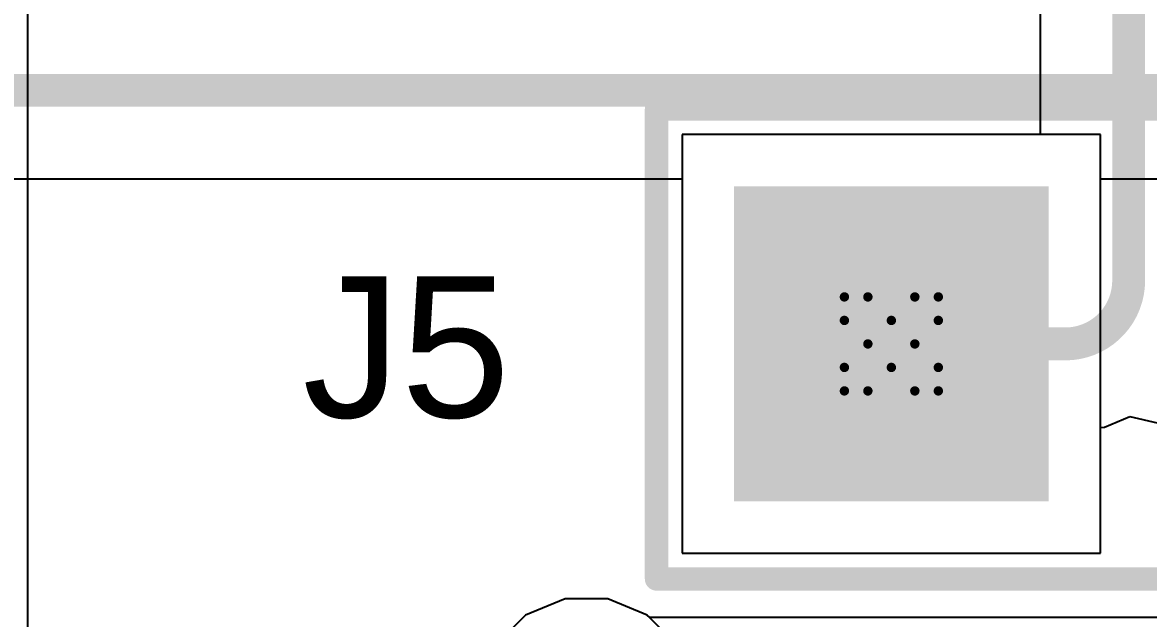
# Model space of a CAD drawing. Header units: inches. Extents: x -12 to 5357, y -8 to 5291.
# Drawn here: x 20.32 to 26.41, y 20.3 to 23.52 of the extents above; entities that cross this region are included whole.
import ezdxf

# ---------------------------------------------------------------- set-up
doc = ezdxf.new("R2010")
doc.units = ezdxf.units.IN
for name, color, linetype in [('Bottom Layer', 5, 'Continuous'), ('Bottom Solder', 6, 'Continuous'), ('Drill Drawing', 1, 'Continuous'), ('Ground', 16, 'Continuous'), ('Multi-Layer', 9, 'Continuous'), ('Pad Holes', 156, 'Continuous'), ('Power', 76, 'Continuous'), ('Top Layer', 1, 'Continuous'), ('Top Overlay', 2, 'Continuous'), ('Top Solder', 216, 'Continuous')]:
    doc.layers.add(name, color=color, linetype=linetype)
doc.styles.add('Arial', font='', dxfattribs={"height": 0.2})
doc.styles.get('Arial').set_extended_font_data('Arial')

# ---------------------------------------------------------------- blocks, each defined once
blk = doc.blocks.new('HDR1X3__70')
at = {"layer": 'Bottom Layer'}
blk.add_hatch(color=5, dxfattribs=at).paths.add_polyline_path([(-0.75, 0.75), (0.75, 0.75), (0.75, -0.75), (-0.75, -0.75)])
at = {"layer": 'Bottom Solder'}
blk.add_hatch(color=6, dxfattribs=at).paths.add_polyline_path([(-0.8516, 0.8516), (0.8516, 0.8516), (0.8516, -0.8516), (-0.8516, -0.8516)])
at = {"layer": 'Ground'}
blk.add_hatch(color=16, dxfattribs=at).paths.add_polyline_path([(-0.75, 0.75), (0.75, 0.75), (0.75, -0.75), (-0.75, -0.75)])
at = {"layer": 'Multi-Layer'}
blk.add_hatch(color=9, dxfattribs=at).paths.add_polyline_path([(-0.75, 0.75), (0.75, 0.75), (0.75, -0.75), (-0.75, -0.75)])
at = {"layer": 'Pad Holes'}
h = blk.add_hatch(color=7, dxfattribs=at)
edge = h.paths.add_edge_path()
edge.add_arc((0, 0), 0.45, 0, 360)
at = {"layer": 'Power'}
blk.add_hatch(color=76, dxfattribs=at).paths.add_polyline_path([(-0.75, 0.75), (0.75, 0.75), (0.75, -0.75), (-0.75, -0.75)])
at = {"layer": 'Top Layer'}
blk.add_hatch(color=1, dxfattribs=at).paths.add_polyline_path([(-0.75, 0.75), (0.75, 0.75), (0.75, -0.75), (-0.75, -0.75)])
at = {"layer": 'Top Solder'}
blk.add_hatch(color=216, dxfattribs=at).paths.add_polyline_path([(-0.8516, 0.8516), (0.8516, 0.8516), (0.8516, -0.8516), (-0.8516, -0.8516)])
at = {"layer": 'Top Overlay'}
for points in [[(-1.27, 1.27, 0.127, 0.127, 0), (6.35, 1.27, 0.127, 0.127, 0)], [(-1.27, -1.27, 0.127, 0.127, 0), (-1.27, 1.27, 0.127, 0.127, 0)], [(-1.27, -1.27, 0.127, 0.127, 0), (6.35, -1.27, 0.127, 0.127, 0)]]:
    blk.add_lwpolyline(points, format="xyseb", dxfattribs=at)
for points in [[(-1.3017, 1.27, 0.0635, 0.0635, 1), (-1.2383, 1.27, 0.0635, 0.0635, 1)], [(-1.3017, 1.27, 0.0635, 0.0635, 1), (-1.2383, 1.27, 0.0635, 0.0635, 1)], [(-1.3017, -1.27, 0.0635, 0.0635, 1), (-1.2383, -1.27, 0.0635, 0.0635, 1)], [(-1.3017, -1.27, 0.0635, 0.0635, 1), (-1.2383, -1.27, 0.0635, 0.0635, 1)]]:
    blk.add_lwpolyline(points, format="xyseb", close=True, dxfattribs=at)

msp = doc.modelspace()

# ---------------------------------------------------------------- linework, layer by layer
at = {"layer": 'Bottom Layer'}
for p, q in [((19.8438, 22.6727), (23.8931, 22.6727)), ((23.8931, 22.6727), (23.8931, 20.6501)), ((26.1551, 20.6501), (26.1551, 22.6727)), ((26.1551, 22.6727), (26.6239, 22.6727)), ((23.8931, 20.6501), (26.1551, 20.6501)), ((23.2595, 20.4042), (23.0459, 20.3157)), ((23.4906, 20.4042), (23.2595, 20.4042)), ((23.7041, 20.3157), (23.4906, 20.4042)), ((23.0459, 20.3157), (22.8825, 20.1523)), ((23.7176, 20.3023), (23.7041, 20.3157)), ((31.4535, 20.3023), (23.7176, 20.3023))]:
    msp.add_line(p, q, dxfattribs=at)
msp.add_lwpolyline([(19.8438, 23.1518, 0.1778, 0.1778, 0), (28.7813, 23.1518, 0.1778, 0.1778, 0)], format="xyseb", dxfattribs=at)
at = {"layer": 'Drill Drawing'}
for points in [[(24.7701, 21.9081, 0.0508, 0.0508, 0), (24.7701, 22.0351, 0.0508, 0.0508, 0)], [(24.7701, 22.0351, 0.0508, 0.0508, 0), (24.8971, 22.0351, 0.0508, 0.0508, 0)], [(24.8971, 22.0351, 0.0508, 0.0508, 0), (25.0241, 21.9081, 0.0508, 0.0508, 0)], [(25.0241, 21.9081, 0.0508, 0.0508, 0), (25.1511, 22.0351, 0.0508, 0.0508, 0)], [(25.1511, 22.0351, 0.0508, 0.0508, 0), (25.2781, 22.0351, 0.0508, 0.0508, 0)], [(25.2781, 21.9081, 0.0508, 0.0508, 0), (25.2781, 22.0351, 0.0508, 0.0508, 0)], [(24.7701, 21.9081, 0.0508, 0.0508, 0), (24.8971, 21.7811, 0.0508, 0.0508, 0)], [(25.1511, 21.7811, 0.0508, 0.0508, 0), (25.2781, 21.9081, 0.0508, 0.0508, 0)], [(24.7701, 21.6541, 0.0508, 0.0508, 0), (24.8971, 21.7811, 0.0508, 0.0508, 0)], [(25.1511, 21.7811, 0.0508, 0.0508, 0), (25.2781, 21.6541, 0.0508, 0.0508, 0)], [(24.7701, 21.5271, 0.0508, 0.0508, 0), (24.7701, 21.6541, 0.0508, 0.0508, 0)], [(24.8971, 21.5271, 0.0508, 0.0508, 0), (25.0241, 21.6541, 0.0508, 0.0508, 0)], [(25.0241, 21.6541, 0.0508, 0.0508, 0), (25.1511, 21.5271, 0.0508, 0.0508, 0)], [(25.2781, 21.5271, 0.0508, 0.0508, 0), (25.2781, 21.6541, 0.0508, 0.0508, 0)], [(24.7701, 21.5271, 0.0508, 0.0508, 0), (24.8971, 21.5271, 0.0508, 0.0508, 0)], [(25.1511, 21.5271, 0.0508, 0.0508, 0), (25.2781, 21.5271, 0.0508, 0.0508, 0)]]:
    msp.add_lwpolyline(points, format="xyseb", dxfattribs=at)
for points in [[(24.7574, 22.0351, 0.0254, 0.0254, 1), (24.7828, 22.0351, 0.0254, 0.0254, 1)], [(24.7574, 22.0351, 0.0254, 0.0254, 1), (24.7828, 22.0351, 0.0254, 0.0254, 1)], [(24.8844, 22.0351, 0.0254, 0.0254, 1), (24.9098, 22.0351, 0.0254, 0.0254, 1)], [(24.8844, 22.0351, 0.0254, 0.0254, 1), (24.9098, 22.0351, 0.0254, 0.0254, 1)], [(25.1384, 22.0351, 0.0254, 0.0254, 1), (25.1638, 22.0351, 0.0254, 0.0254, 1)], [(25.1384, 22.0351, 0.0254, 0.0254, 1), (25.1638, 22.0351, 0.0254, 0.0254, 1)], [(25.2654, 22.0351, 0.0254, 0.0254, 1), (25.2908, 22.0351, 0.0254, 0.0254, 1)], [(25.2654, 22.0351, 0.0254, 0.0254, 1), (25.2908, 22.0351, 0.0254, 0.0254, 1)], [(24.7574, 21.9081, 0.0254, 0.0254, 1), (24.7828, 21.9081, 0.0254, 0.0254, 1)], [(24.7574, 21.9081, 0.0254, 0.0254, 1), (24.7828, 21.9081, 0.0254, 0.0254, 1)], [(25.0114, 21.9081, 0.0254, 0.0254, 1), (25.0368, 21.9081, 0.0254, 0.0254, 1)], [(25.0114, 21.9081, 0.0254, 0.0254, 1), (25.0368, 21.9081, 0.0254, 0.0254, 1)], [(25.2654, 21.9081, 0.0254, 0.0254, 1), (25.2908, 21.9081, 0.0254, 0.0254, 1)], [(25.2654, 21.9081, 0.0254, 0.0254, 1), (25.2908, 21.9081, 0.0254, 0.0254, 1)], [(24.8844, 21.7811, 0.0254, 0.0254, 1), (24.9098, 21.7811, 0.0254, 0.0254, 1)], [(24.8844, 21.7811, 0.0254, 0.0254, 1), (24.9098, 21.7811, 0.0254, 0.0254, 1)], [(25.1384, 21.7811, 0.0254, 0.0254, 1), (25.1638, 21.7811, 0.0254, 0.0254, 1)], [(25.1384, 21.7811, 0.0254, 0.0254, 1), (25.1638, 21.7811, 0.0254, 0.0254, 1)], [(24.7574, 21.6541, 0.0254, 0.0254, 1), (24.7828, 21.6541, 0.0254, 0.0254, 1)], [(24.7574, 21.6541, 0.0254, 0.0254, 1), (24.7828, 21.6541, 0.0254, 0.0254, 1)], [(25.0114, 21.6541, 0.0254, 0.0254, 1), (25.0368, 21.6541, 0.0254, 0.0254, 1)], [(25.0114, 21.6541, 0.0254, 0.0254, 1), (25.0368, 21.6541, 0.0254, 0.0254, 1)], [(25.2654, 21.6541, 0.0254, 0.0254, 1), (25.2908, 21.6541, 0.0254, 0.0254, 1)], [(25.2654, 21.6541, 0.0254, 0.0254, 1), (25.2908, 21.6541, 0.0254, 0.0254, 1)], [(24.7574, 21.5271, 0.0254, 0.0254, 1), (24.7828, 21.5271, 0.0254, 0.0254, 1)], [(24.7574, 21.5271, 0.0254, 0.0254, 1), (24.7828, 21.5271, 0.0254, 0.0254, 1)], [(24.8844, 21.5271, 0.0254, 0.0254, 1), (24.9098, 21.5271, 0.0254, 0.0254, 1)], [(24.8844, 21.5271, 0.0254, 0.0254, 1), (24.9098, 21.5271, 0.0254, 0.0254, 1)], [(25.1384, 21.5271, 0.0254, 0.0254, 1), (25.1638, 21.5271, 0.0254, 0.0254, 1)], [(25.1384, 21.5271, 0.0254, 0.0254, 1), (25.1638, 21.5271, 0.0254, 0.0254, 1)], [(25.2654, 21.5271, 0.0254, 0.0254, 1), (25.2908, 21.5271, 0.0254, 0.0254, 1)], [(25.2654, 21.5271, 0.0254, 0.0254, 1), (25.2908, 21.5271, 0.0254, 0.0254, 1)]]:
    msp.add_lwpolyline(points, format="xyseb", close=True, dxfattribs=at)
at = {"layer": 'Ground'}
for p, q in [((26.1551, 22.9121), (23.8931, 22.9121)), ((23.8931, 22.9121), (23.8931, 20.6501)), ((26.1551, 20.6501), (26.1551, 22.9121)), ((23.8931, 20.6501), (26.1551, 20.6501)), ((23.2595, 20.4042), (23.0459, 20.3157)), ((23.4906, 20.4042), (23.2595, 20.4042)), ((23.7041, 20.3157), (23.4906, 20.4042)), ((23.0459, 20.3157), (22.8825, 20.1523)), ((23.8676, 20.1523), (23.7041, 20.3157))]:
    msp.add_line(p, q, dxfattribs=at)
at = {"layer": 'Power'}
for p, q in [((26.1551, 22.9121), (23.8931, 22.9121)), ((23.8931, 22.9121), (23.8931, 20.6501)), ((26.1551, 20.6501), (26.1551, 22.9121)), ((23.8931, 20.6501), (26.1551, 20.6501)), ((23.2595, 20.4042), (23.0459, 20.3157)), ((23.4906, 20.4042), (23.2595, 20.4042)), ((23.7041, 20.3157), (23.4906, 20.4042)), ((23.0459, 20.3157), (22.8825, 20.1523)), ((23.8676, 20.1523), (23.7041, 20.3157))]:
    msp.add_line(p, q, dxfattribs=at)
at = {"layer": 'Top Layer'}
for p, q in [((20.3529, 10.4405), (20.3529, 27.0725)), ((25.8287, 24.0315), (25.8287, 22.9121)), ((25.8287, 22.9121), (23.8931, 22.9121)), ((23.8931, 22.9121), (23.8931, 20.6501)), ((26.1774, 21.3321), (26.3142, 21.3888)), ((26.3142, 21.3888), (26.4619, 21.3554)), ((26.1551, 21.3291), (26.1774, 21.3321)), ((26.1551, 20.6501), (26.1551, 21.3291)), ((23.8931, 20.6501), (26.1551, 20.6501)), ((23.2595, 20.4042), (23.0459, 20.3157)), ((23.4906, 20.4042), (23.2595, 20.4042)), ((23.7041, 20.3157), (23.4906, 20.4042)), ((23.0459, 20.3157), (22.8825, 20.1523)), ((23.8676, 20.1523), (23.7041, 20.3157))]:
    msp.add_line(p, q, dxfattribs=at)
for points in [[(26.3078, 22.1235, 0.1778, 0.1778, 0), (26.3078, 24.6411, 0.1778, 0.1778, 0)], [(26.3078, 22.1235, 0.1778, 0.1778, -0.414214), (25.9654, 21.7811, 0.1778, 0.1778, 0)], [(25.0241, 21.7811, 0.1778, 0.1778, 0), (25.9654, 21.7811, 0.1778, 0.1778, 0)]]:
    msp.add_lwpolyline(points, format="xyseb", dxfattribs=at)
for points in [[(26.2634, 22.1235, 0.0889, 0.0889, 1), (26.3523, 22.1235, 0.0889, 0.0889, 1)], [(26.2634, 22.1235, 0.0889, 0.0889, 1), (26.3523, 22.1235, 0.0889, 0.0889, 1)], [(24.9796, 21.7811, 0.0889, 0.0889, 1), (25.0685, 21.7811, 0.0889, 0.0889, 1)], [(25.9209, 21.7811, 0.0889, 0.0889, 1), (26.0098, 21.7811, 0.0889, 0.0889, 1)], [(25.9209, 21.7811, 0.0889, 0.0889, 1), (26.0098, 21.7811, 0.0889, 0.0889, 1)]]:
    msp.add_lwpolyline(points, format="xyseb", close=True, dxfattribs=at)

# ---------------------------------------------------------------- block references
msp.add_blockref('HDR1X3__70', (25.0241, 21.7811))

# ---------------------------------------------------------------- texts
at = {"layer": 'Top Overlay', "style": 'Arial'}
msp.add_text('J5', height=0.762, dxfattribs=at).set_placement((21.8385, 21.3838))

doc.saveas('drawing.dxf')
